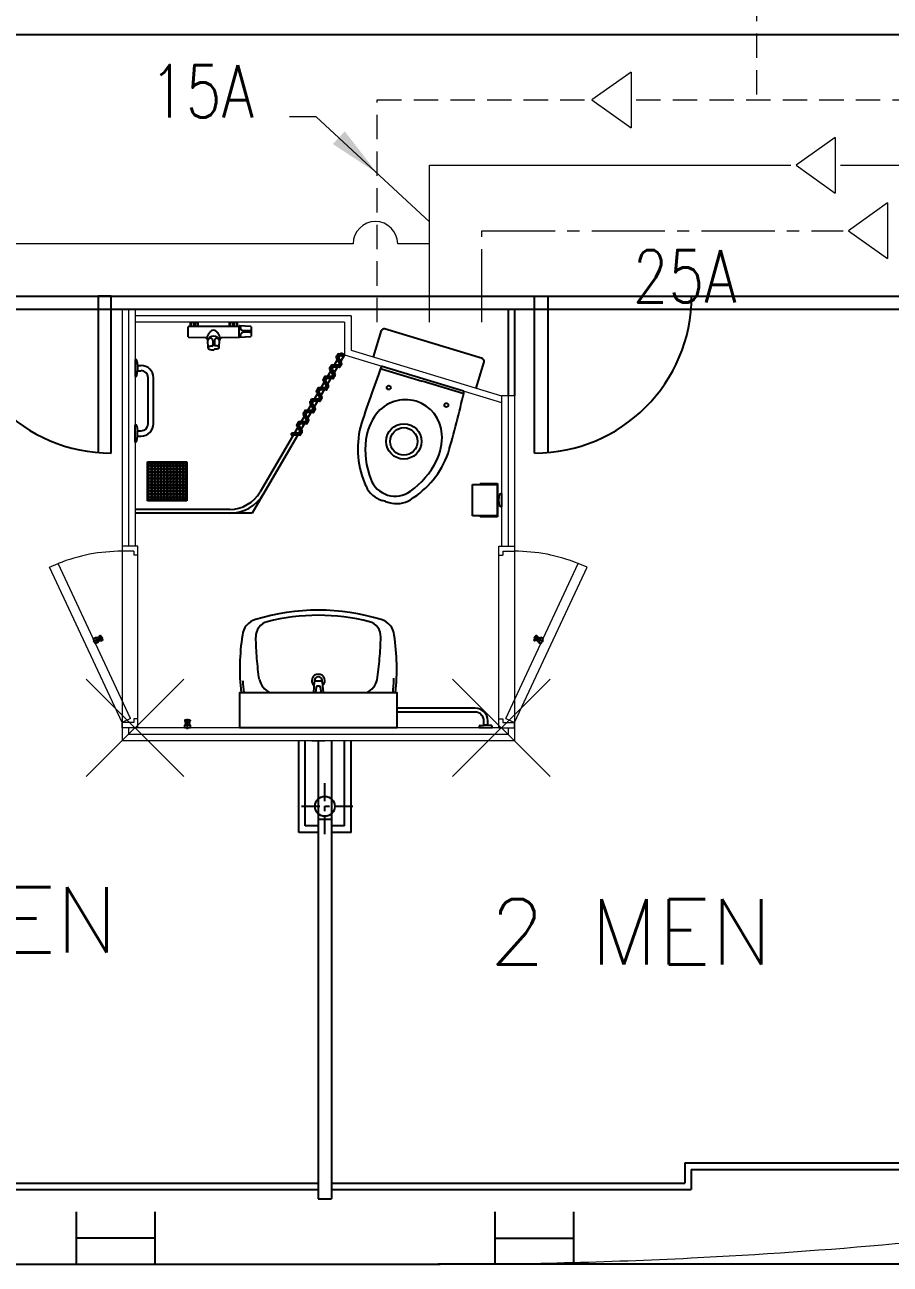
# Model space of a CAD drawing. Extents: x 475189 to 476029, y 1007718 to 1008015.
# Drawn here: x 475748.31 to 475766.03, y 1007825.02 to 1007850.42 of the extents above; entities that cross this region are included whole.
import ezdxf
from ezdxf.enums import TextEntityAlignment as Align

# ---------------------------------------------------------------- set-up
doc = ezdxf.new("R2010")
doc.units = 0
doc.header["$LTSCALE"] = 2
doc.header["$MEASUREMENT"] = 0
doc.header["$PDMODE"] = 3
doc.header["$PDSIZE"] = -7
doc.linetypes.add('CENTER2', pattern=[1.125, 0.75, -0.125, 0.125, -0.125])
doc.linetypes.add('HIDDEN', pattern=[0.375, 0.25, -0.125])
doc.layers.get('0').update_dxf_attribs({"linetype": 'CONTINUOUS', "lineweight": 0})
for name, color, linetype in [('DIVISION', 42, 'CONTINUOUS'), ('Furniture', 122, 'CONTINUOUS'), ('LAYER010', 7, 'CONTINUOUS'), ('Lining', 151, 'CONTINUOUS'), ('RED-1', 1, 'CONTINUOUS'), ('STIFFERNER', 3, 'CONTINUOUS'), ('WINCH', 4, 'CONTINUOUS')]:
    doc.layers.add(name, color=color, linetype=linetype)
doc.layers.add('R.B', color=6, linetype='CONTINUOUS', lineweight=0)
doc.layers.add('TEXT', color=1, linetype='CONTINUOUS', lineweight=0)
doc.styles.add('ROMANS', font='ROMANS.SHX')
doc.styles.add('XT03_5', font='romans', dxfattribs={"width": 0.6, "height": 87.5})

# ---------------------------------------------------------------- blocks, each defined once
blk = doc.blocks.new('EXISTING')
at = {"color": 8, "linetype": 'HIDDEN'}
for p, q in [((475763.298, 1007860.74), (475763.298, 1007848.879)), ((475755.525, 1007844.322), (475755.525, 1007848.879)), ((475755.525, 1007848.879), (475759.814, 1007848.879)), ((475760.832, 1007848.879), (475770.511, 1007848.879))]:
    blk.add_line(p, q, dxfattribs=at)
at = {"color": 8}
for p, q in [((475760.725, 1007849.449), (475759.921, 1007848.879)), ((475760.725, 1007849.449), (475760.725, 1007848.309)), ((475759.921, 1007848.879), (475760.725, 1007848.309)), ((475764.909, 1007848.108), (475764.105, 1007847.539)), ((475764.909, 1007848.108), (475764.909, 1007846.969)), ((475756.597, 1007847.539), (475763.997, 1007847.539)), ((475756.597, 1007844.322), (475756.597, 1007847.539)), ((475764.105, 1007847.539), (475764.909, 1007846.969)), ((475765.016, 1007847.539), (475767.482, 1007847.539)), ((475765.981, 1007846.768), (475765.177, 1007846.199)), ((475765.981, 1007846.768), (475765.981, 1007845.629)), ((475765.177, 1007846.199), (475765.981, 1007845.629)), ((475755.033, 1007845.93), (475734.11, 1007845.93)), ((475756.597, 1007845.93), (475755.945, 1007845.93)), ((475750.298, 1007844.59), (475750.298, 1007839.604)), ((475750.566, 1007844.59), (475750.298, 1007844.59)), ((475750.432, 1007844.59), (475750.432, 1007839.738)), ((475750.566, 1007844.59), (475750.566, 1007839.738)), ((475754.989, 1007844.456), (475750.566, 1007844.456)), ((475754.989, 1007844.456), (475754.989, 1007843.751)), ((475754.855, 1007844.322), (475750.566, 1007844.322)), ((475754.855, 1007844.322), (475754.855, 1007843.652)), ((475754.855, 1007843.652), (475758.071, 1007842.676)), ((475754.989, 1007843.751), (475758.071, 1007842.816)), ((475758.071, 1007842.816), (475758.071, 1007839.738)), ((475758.339, 1007842.816), (475758.071, 1007842.816)), ((475758.205, 1007842.816), (475758.205, 1007839.738)), ((475758.339, 1007842.816), (475758.339, 1007839.604)), ((475750.566, 1007840.489), (475750.566, 1007840.409)), ((475750.298, 1007839.738), (475750.298, 1007839.631)), ((475750.619, 1007839.738), (475750.298, 1007839.738)), ((475750.539, 1007839.631), (475750.298, 1007839.631)), ((475750.298, 1007839.604), (475750.298, 1007836.013)), ((475750.539, 1007839.631), (475750.539, 1007839.551)), ((475750.619, 1007839.551), (475750.539, 1007839.551)), ((475750.619, 1007839.551), (475750.619, 1007839.738)), ((475750.619, 1007836.2), (475750.619, 1007839.551)), ((475758.018, 1007839.551), (475758.018, 1007839.738)), ((475758.018, 1007839.738), (475758.339, 1007839.738)), ((475758.018, 1007836.2), (475758.018, 1007839.551)), ((475758.018, 1007839.551), (475758.098, 1007839.551)), ((475758.098, 1007839.631), (475758.098, 1007839.551)), ((475758.098, 1007839.631), (475758.339, 1007839.631)), ((475758.339, 1007839.738), (475758.339, 1007839.631)), ((475758.339, 1007839.604), (475758.339, 1007836.013)), ((475748.814, 1007839.303), (475748.992, 1007839.38)), ((475750.298, 1007836.12), (475748.814, 1007839.303)), ((475750.474, 1007836.202), (475748.992, 1007839.38)), ((475758.163, 1007836.202), (475759.645, 1007839.38)), ((475758.339, 1007836.12), (475759.824, 1007839.303)), ((475759.824, 1007839.303), (475759.645, 1007839.38)), ((475750.474, 1007836.202), (475750.298, 1007836.12)), ((475750.539, 1007836.12), (475750.298, 1007836.12)), ((475750.298, 1007836.013), (475750.298, 1007836.12)), ((475750.619, 1007836.013), (475750.298, 1007836.013)), ((475750.298, 1007836.013), (475750.298, 1007835.745)), ((475750.432, 1007836.013), (475750.432, 1007835.879)), ((475750.539, 1007836.2), (475750.539, 1007836.12)), ((475750.619, 1007836.2), (475750.539, 1007836.2)), ((475750.619, 1007836.013), (475750.619, 1007836.2)), ((475758.071, 1007836.013), (475750.619, 1007836.013)), ((475753.34, 1007836.013), (475753.032, 1007836.013)), ((475758.018, 1007836.013), (475758.018, 1007836.2)), ((475758.018, 1007836.2), (475758.098, 1007836.2)), ((475758.018, 1007836.013), (475758.339, 1007836.013)), ((475758.098, 1007836.2), (475758.098, 1007836.12)), ((475758.098, 1007836.12), (475758.339, 1007836.12)), ((475758.163, 1007836.202), (475758.339, 1007836.12)), ((475758.205, 1007836.013), (475758.205, 1007835.879)), ((475758.339, 1007836.013), (475758.339, 1007836.12)), ((475758.339, 1007836.013), (475758.339, 1007835.745)), ((475758.339, 1007835.745), (475750.298, 1007835.745)), ((475758.205, 1007835.879), (475750.432, 1007835.879)), ((475754.185, 1007835.745), (475754.453, 1007835.745))]:
    blk.add_line(p, q, dxfattribs=at)
at = {"color": 8, "linetype": 'CENTER2'}
for p, q in [((475757.669, 1007846.199), (475765.07, 1007846.199)), ((475757.669, 1007844.322), (475757.669, 1007846.199)), ((475728.159, 1007825.023), (475772.655, 1007825.023))]:
    blk.add_line(p, q, dxfattribs=at)
at = {"color": 8}
blk.add_lwpolyline([(475756.597, 1007846.381), (475754.278, 1007848.532), (475753.727, 1007848.532)], dxfattribs=at)
for centre, radius, start, end in [((475755.489, 1007845.93), 0.456, 0, 180), ((475750.298, 1007836.12), 3.511, 90, 111.8273), ((475758.339, 1007836.12), 3.511, 68.1727, 90), ((475756.789, 1007928.819), 103.797, 272.85213, 277.481), ((475756.794, 1007930.285), 105.263, 269.98975, 271.39989), ((475756.824, 1007928.156), 103.133, 271.41199, 272.85101)]:
    blk.add_arc(centre, radius, start, end, dxfattribs=at)
for p in [(475750.566, 1007836.013), (475758.071, 1007836.013)]:
    blk.add_point(p, dxfattribs=at)
blk.add_solid([(475754.617, 1007847.974), (475755.525, 1007847.376), (475754.86, 1007848.236)], dxfattribs=at)
at = {"layer": 'DIVISION', "color": 8}
for p, q in [((475742.176, 1007844.858), (475786.351, 1007844.858)), ((475750.075, 1007844.858), (475749.807, 1007844.858)), ((475749.807, 1007844.858), (475749.807, 1007841.653)), ((475750.075, 1007841.642), (475750.075, 1007844.858)), ((475758.75, 1007841.642), (475758.75, 1007844.858)), ((475758.75, 1007844.858), (475759.018, 1007844.858)), ((475759.018, 1007844.858), (475759.018, 1007841.653)), ((475742.176, 1007844.59), (475786.351, 1007844.59)), ((475754.319, 1007834.136), (475754.319, 1007826.363)), ((475754.587, 1007834.136), (475754.587, 1007826.363)), ((475761.824, 1007827.098), (475767.185, 1007827.098)), ((475761.824, 1007827.098), (475761.824, 1007826.684)), ((475761.958, 1007826.964), (475767.185, 1007826.964)), ((475742.176, 1007826.684), (475754.319, 1007826.684)), ((475754.587, 1007826.684), (475761.824, 1007826.684)), ((475742.042, 1007826.55), (475754.319, 1007826.55)), ((475754.319, 1007826.363), (475754.587, 1007826.363)), ((475754.587, 1007826.55), (475761.958, 1007826.55))]:
    blk.add_line(p, q, dxfattribs=at)
for centre, start, end in [((475750.075, 1007844.858), 180, 270), ((475758.75, 1007844.858), 270, 360)]:
    blk.add_arc(centre, 3.217, start, end, dxfattribs=at)
at = {"layer": 'Furniture', "color": 8}
for p, q in [((475751.654, 1007844.022), (475751.654, 1007844.231)), ((475751.665, 1007844.242), (475752.683, 1007844.242)), ((475751.692, 1007844.322), (475751.692, 1007844.242)), ((475751.692, 1007844.322), (475751.853, 1007844.322)), ((475751.705, 1007844.322), (475751.705, 1007844.242)), ((475751.759, 1007844.322), (475751.759, 1007844.242)), ((475751.786, 1007844.322), (475751.786, 1007844.242)), ((475751.839, 1007844.322), (475751.839, 1007844.242)), ((475751.853, 1007844.322), (475751.853, 1007844.242)), ((475752.496, 1007844.322), (475752.657, 1007844.322)), ((475752.496, 1007844.322), (475752.496, 1007844.242)), ((475752.509, 1007844.322), (475752.509, 1007844.242)), ((475752.563, 1007844.322), (475752.563, 1007844.242)), ((475752.59, 1007844.322), (475752.59, 1007844.242)), ((475752.643, 1007844.322), (475752.643, 1007844.242)), ((475752.657, 1007844.322), (475752.657, 1007844.242)), ((475752.694, 1007844.231), (475752.694, 1007844.022)), ((475752.694, 1007844.188), (475752.7, 1007844.188)), ((475752.7, 1007844.022), (475752.7, 1007844.244)), ((475752.71, 1007844.255), (475752.93, 1007844.242)), ((475752.941, 1007844.149), (475752.785, 1007844.149)), ((475752.941, 1007844.117), (475752.785, 1007844.117)), ((475752.791, 1007844.144), (475752.791, 1007844.122)), ((475752.925, 1007844.144), (475752.925, 1007844.122)), ((475752.941, 1007844.231), (475752.941, 1007844.035)), ((475755.448, 1007843.612), (475755.611, 1007844.151)), ((475757.679, 1007843.579), (475755.678, 1007844.186)), ((475752.001, 1007844.004), (475751.665, 1007844.011)), ((475752.06, 1007843.794), (475752.053, 1007843.953)), ((475752.158, 1007843.947), (475752.158, 1007843.856)), ((475752.163, 1007843.856), (475752.186, 1007843.856)), ((475752.19, 1007843.947), (475752.19, 1007843.856)), ((475752.289, 1007843.807), (475752.295, 1007843.953)), ((475752.683, 1007844.011), (475752.348, 1007844.004)), ((475752.694, 1007844.054), (475752.7, 1007844.054)), ((475752.93, 1007844.025), (475752.71, 1007844.011)), ((475752.201, 1007843.775), (475752.206, 1007843.775)), ((475754.855, 1007843.652), (475752.965, 1007840.409)), ((475754.785, 1007843.692), (475753.128, 1007840.848)), ((475754.855, 1007843.652), (475753.198, 1007840.808)), ((475754.686, 1007843.592), (475754.773, 1007843.44)), ((475754.709, 1007843.632), (475754.796, 1007843.48)), ((475754.797, 1007843.632), (475754.709, 1007843.632)), ((475754.82, 1007843.672), (475754.732, 1007843.672)), ((475754.855, 1007843.652), (475754.785, 1007843.692)), ((475750.566, 1007843.558), (475750.566, 1007843.21)), ((475750.566, 1007843.558), (475750.574, 1007843.558)), ((475750.601, 1007843.535), (475750.613, 1007843.438)), ((475750.613, 1007843.438), (475750.613, 1007843.33)), ((475750.613, 1007843.438), (475750.689, 1007843.438)), ((475754.551, 1007843.361), (475754.638, 1007843.209)), ((475754.574, 1007843.401), (475754.661, 1007843.249)), ((475754.749, 1007843.4), (475754.574, 1007843.401)), ((475754.773, 1007843.44), (475754.597, 1007843.441)), ((475755.611, 1007843.366), (475756.445, 1007843.113)), ((475757.293, 1007842.912), (475755.628, 1007843.417)), ((475757.551, 1007842.974), (475757.715, 1007843.512)), ((475750.566, 1007843.21), (475750.574, 1007843.21)), ((475750.601, 1007843.233), (475750.613, 1007843.33)), ((475750.613, 1007843.33), (475750.689, 1007843.33)), ((475750.834, 1007842.242), (475750.834, 1007843.186)), ((475750.941, 1007842.242), (475750.941, 1007843.186)), ((475754.416, 1007843.129), (475754.503, 1007842.977)), ((475754.614, 1007843.168), (475754.439, 1007843.169)), ((475754.439, 1007843.169), (475754.526, 1007843.017)), ((475754.638, 1007843.209), (475754.462, 1007843.209)), ((475757.278, 1007842.86), (475756.445, 1007843.113)), ((475754.281, 1007842.897), (475754.368, 1007842.745)), ((475754.304, 1007842.937), (475754.391, 1007842.785)), ((475754.479, 1007842.937), (475754.304, 1007842.937)), ((475754.503, 1007842.977), (475754.328, 1007842.978)), ((475754.146, 1007842.666), (475754.233, 1007842.514)), ((475754.344, 1007842.705), (475754.169, 1007842.706)), ((475754.169, 1007842.706), (475754.256, 1007842.554)), ((475754.368, 1007842.745), (475754.193, 1007842.746)), ((475754.011, 1007842.434), (475754.098, 1007842.282)), ((475754.034, 1007842.474), (475754.121, 1007842.322)), ((475754.209, 1007842.474), (475754.034, 1007842.474)), ((475754.233, 1007842.514), (475754.058, 1007842.514)), ((475750.566, 1007842.218), (475750.574, 1007842.218)), ((475750.566, 1007841.869), (475750.566, 1007842.218)), ((475750.601, 1007842.194), (475750.613, 1007842.097)), ((475750.613, 1007841.99), (475750.613, 1007842.097)), ((475750.613, 1007842.097), (475750.689, 1007842.097)), ((475753.876, 1007842.203), (475753.963, 1007842.051)), ((475754.074, 1007842.242), (475753.899, 1007842.243)), ((475753.899, 1007842.243), (475753.986, 1007842.091)), ((475754.098, 1007842.282), (475753.923, 1007842.283)), ((475750.566, 1007841.869), (475750.574, 1007841.869)), ((475750.601, 1007841.893), (475750.613, 1007841.99)), ((475750.613, 1007841.99), (475750.689, 1007841.99)), ((475753.94, 1007842.01), (475753.764, 1007842.011)), ((475753.963, 1007842.051), (475753.788, 1007842.051)), ((475750.818, 1007841.465), (475751.622, 1007841.465)), ((475750.818, 1007840.661), (475750.818, 1007841.465)), ((475750.845, 1007841.438), (475751.595, 1007841.438)), ((475750.845, 1007840.687), (475750.845, 1007841.438)), ((475751.595, 1007841.438), (475751.595, 1007840.687)), ((475751.622, 1007841.465), (475751.622, 1007840.661)), ((475757.476, 1007840.998), (475757.991, 1007840.998)), ((475757.476, 1007840.355), (475757.476, 1007840.998)), ((475757.637, 1007841.02), (475757.991, 1007841.02)), ((475757.637, 1007841.02), (475757.637, 1007841.004)), ((475757.637, 1007841.004), (475757.991, 1007841.004)), ((475757.986, 1007840.998), (475757.986, 1007840.355)), ((475757.991, 1007841.02), (475757.991, 1007840.754)), ((475758.071, 1007840.811), (475758.056, 1007840.81)), ((475758.071, 1007840.811), (475758.071, 1007840.543)), ((475751.622, 1007840.661), (475750.818, 1007840.661)), ((475751.595, 1007840.687), (475750.845, 1007840.687)), ((475755.698, 1007840.651), (475755.628, 1007840.672)), ((475755.698, 1007840.651), (475755.767, 1007840.63)), ((475757.991, 1007840.599), (475757.991, 1007840.334)), ((475758.012, 1007840.744), (475758.002, 1007840.744)), ((475758.012, 1007840.61), (475758.002, 1007840.61)), ((475758.012, 1007840.744), (475758.012, 1007840.61)), ((475758.018, 1007840.745), (475758.018, 1007840.743)), ((475758.018, 1007840.61), (475758.018, 1007840.609)), ((475758.071, 1007840.543), (475758.056, 1007840.544)), ((475752.503, 1007840.489), (475750.566, 1007840.489)), ((475752.965, 1007840.409), (475750.566, 1007840.409)), ((475752.503, 1007840.409), (475750.566, 1007840.409)), ((475757.991, 1007840.355), (475757.476, 1007840.355)), ((475757.637, 1007840.334), (475757.637, 1007840.35)), ((475757.991, 1007840.35), (475757.637, 1007840.35)), ((475757.991, 1007840.334), (475757.637, 1007840.334)), ((475749.709, 1007837.78), (475749.905, 1007837.867)), ((475749.711, 1007837.84), (475749.758, 1007837.861)), ((475749.755, 1007837.742), (475749.711, 1007837.84)), ((475749.802, 1007837.763), (475749.755, 1007837.742)), ((475749.802, 1007837.763), (475749.758, 1007837.861)), ((475749.805, 1007837.765), (475749.762, 1007837.861)), ((475749.885, 1007837.801), (475749.843, 1007837.897)), ((475749.853, 1007837.903), (475749.845, 1007837.899)), ((475749.889, 1007837.802), (475749.845, 1007837.899)), ((475749.897, 1007837.805), (475749.853, 1007837.903)), ((475749.86, 1007837.9), (475749.9, 1007837.812)), ((475749.897, 1007837.805), (475749.889, 1007837.802)), ((475758.929, 1007837.78), (475758.733, 1007837.867)), ((475758.777, 1007837.9), (475758.738, 1007837.812)), ((475758.74, 1007837.805), (475758.784, 1007837.903)), ((475758.74, 1007837.805), (475758.748, 1007837.802)), ((475758.748, 1007837.802), (475758.792, 1007837.899)), ((475758.752, 1007837.801), (475758.794, 1007837.897)), ((475758.784, 1007837.903), (475758.792, 1007837.899)), ((475758.833, 1007837.765), (475758.875, 1007837.861)), ((475758.835, 1007837.763), (475758.879, 1007837.861)), ((475758.835, 1007837.763), (475758.882, 1007837.742)), ((475758.926, 1007837.84), (475758.879, 1007837.861)), ((475758.882, 1007837.742), (475758.926, 1007837.84)), ((475754.236, 1007836.953), (475754.218, 1007836.736)), ((475754.263, 1007836.978), (475754.374, 1007836.978)), ((475754.274, 1007836.841), (475754.264, 1007836.736)), ((475754.337, 1007836.865), (475754.3, 1007836.865)), ((475754.364, 1007836.841), (475754.373, 1007836.736)), ((475754.401, 1007836.953), (475754.419, 1007836.736)), ((475757.533, 1007836.415), (475755.927, 1007836.415)), ((475757.533, 1007836.334), (475755.927, 1007836.334)), ((475751.692, 1007836.168), (475751.584, 1007836.168)), ((475751.584, 1007836.168), (475751.584, 1007836.159)), ((475751.692, 1007836.159), (475751.584, 1007836.159)), ((475751.692, 1007836.064), (475751.584, 1007836.064)), ((475751.69, 1007836.156), (475751.586, 1007836.156)), ((475751.69, 1007836.068), (475751.586, 1007836.068)), ((475751.59, 1007836.173), (475751.686, 1007836.173)), ((475751.638, 1007835.986), (475751.638, 1007836.2)), ((475751.692, 1007836.168), (475751.692, 1007836.159)), ((475757.616, 1007836.013), (475757.617, 1007836.038)), ((475757.884, 1007836.013), (475757.616, 1007836.013)), ((475757.635, 1007836.058), (475757.709, 1007836.07)), ((475757.709, 1007836.07), (475757.709, 1007836.157)), ((475757.79, 1007836.07), (475757.709, 1007836.07)), ((475757.79, 1007836.07), (475757.79, 1007836.157)), ((475757.864, 1007836.058), (475757.79, 1007836.07)), ((475757.884, 1007836.013), (475757.882, 1007836.038))]:
    blk.add_line(p, q, dxfattribs=at)
for points in [[(475752.037, 1007843.989, -0.042093), (475752.056, 1007844.045, -0.04355), (475752.084, 1007844.096, -0.045442), (475752.12, 1007844.14, -0.045442)], [(475752.311, 1007843.989, 0.042093), (475752.292, 1007844.045, 0.04355), (475752.264, 1007844.096, 0.045442), (475752.228, 1007844.14, 0.045442)], [(475753.111, 1007836.999, -0.014975), (475753.062, 1007837.432, -0.014955), (475753.04, 1007837.867, -0.014955)], [(475755.526, 1007836.999, 0.014975), (475755.575, 1007837.432, 0.014955), (475755.598, 1007837.867, 0.014955)]]:
    blk.add_lwpolyline(points, format="xyb", dxfattribs=at)
for points in [[(475750.926, 1007841.398), (475750.926, 1007841.367), (475750.889, 1007841.367), (475750.889, 1007841.398)], [(475750.926, 1007841.334), (475750.926, 1007841.303), (475750.889, 1007841.303), (475750.889, 1007841.334)], [(475750.99, 1007841.398), (475750.99, 1007841.367), (475750.953, 1007841.367), (475750.953, 1007841.398)], [(475750.99, 1007841.334), (475750.99, 1007841.303), (475750.953, 1007841.303), (475750.953, 1007841.334)], [(475751.055, 1007841.398), (475751.055, 1007841.367), (475751.017, 1007841.367), (475751.017, 1007841.398)], [(475751.055, 1007841.334), (475751.055, 1007841.303), (475751.017, 1007841.303), (475751.017, 1007841.334)], [(475751.119, 1007841.398), (475751.119, 1007841.367), (475751.082, 1007841.367), (475751.082, 1007841.398)], [(475751.119, 1007841.334), (475751.119, 1007841.303), (475751.082, 1007841.303), (475751.082, 1007841.334)], [(475751.183, 1007841.398), (475751.183, 1007841.367), (475751.146, 1007841.367), (475751.146, 1007841.398)], [(475751.183, 1007841.334), (475751.183, 1007841.303), (475751.146, 1007841.303), (475751.146, 1007841.334)], [(475751.248, 1007841.398), (475751.248, 1007841.367), (475751.21, 1007841.367), (475751.21, 1007841.398)], [(475751.248, 1007841.334), (475751.248, 1007841.303), (475751.21, 1007841.303), (475751.21, 1007841.334)], [(475751.312, 1007841.398), (475751.312, 1007841.367), (475751.275, 1007841.367), (475751.275, 1007841.398)], [(475751.312, 1007841.334), (475751.312, 1007841.303), (475751.275, 1007841.303), (475751.275, 1007841.334)], [(475751.376, 1007841.398), (475751.376, 1007841.367), (475751.339, 1007841.367), (475751.339, 1007841.398)], [(475751.376, 1007841.334), (475751.376, 1007841.303), (475751.339, 1007841.303), (475751.339, 1007841.334)], [(475751.441, 1007841.398), (475751.441, 1007841.367), (475751.403, 1007841.367), (475751.403, 1007841.398)], [(475751.441, 1007841.334), (475751.441, 1007841.303), (475751.403, 1007841.303), (475751.403, 1007841.334)], [(475751.505, 1007841.398), (475751.505, 1007841.367), (475751.468, 1007841.367), (475751.468, 1007841.398)], [(475751.505, 1007841.334), (475751.505, 1007841.303), (475751.468, 1007841.303), (475751.468, 1007841.334)], [(475751.569, 1007841.398), (475751.569, 1007841.367), (475751.532, 1007841.367), (475751.532, 1007841.398)], [(475751.569, 1007841.334), (475751.569, 1007841.303), (475751.532, 1007841.303), (475751.532, 1007841.334)], [(475750.926, 1007841.269), (475750.926, 1007841.238), (475750.889, 1007841.238), (475750.889, 1007841.269)], [(475750.926, 1007841.205), (475750.926, 1007841.174), (475750.889, 1007841.174), (475750.889, 1007841.205)], [(475750.926, 1007841.141), (475750.926, 1007841.11), (475750.889, 1007841.11), (475750.889, 1007841.141)], [(475750.926, 1007841.076), (475750.926, 1007841.045), (475750.889, 1007841.045), (475750.889, 1007841.076)], [(475750.99, 1007841.269), (475750.99, 1007841.238), (475750.953, 1007841.238), (475750.953, 1007841.269)], [(475750.99, 1007841.205), (475750.99, 1007841.174), (475750.953, 1007841.174), (475750.953, 1007841.205)], [(475750.99, 1007841.141), (475750.99, 1007841.11), (475750.953, 1007841.11), (475750.953, 1007841.141)], [(475750.99, 1007841.076), (475750.99, 1007841.045), (475750.953, 1007841.045), (475750.953, 1007841.076)], [(475751.055, 1007841.269), (475751.055, 1007841.238), (475751.017, 1007841.238), (475751.017, 1007841.269)], [(475751.055, 1007841.205), (475751.055, 1007841.174), (475751.017, 1007841.174), (475751.017, 1007841.205)], [(475751.055, 1007841.141), (475751.055, 1007841.11), (475751.017, 1007841.11), (475751.017, 1007841.141)], [(475751.055, 1007841.076), (475751.055, 1007841.045), (475751.017, 1007841.045), (475751.017, 1007841.076)], [(475751.119, 1007841.269), (475751.119, 1007841.238), (475751.082, 1007841.238), (475751.082, 1007841.269)], [(475751.119, 1007841.205), (475751.119, 1007841.174), (475751.082, 1007841.174), (475751.082, 1007841.205)], [(475751.119, 1007841.141), (475751.119, 1007841.11), (475751.082, 1007841.11), (475751.082, 1007841.141)], [(475751.119, 1007841.076), (475751.119, 1007841.045), (475751.082, 1007841.045), (475751.082, 1007841.076)], [(475751.183, 1007841.269), (475751.183, 1007841.238), (475751.146, 1007841.238), (475751.146, 1007841.269)], [(475751.183, 1007841.205), (475751.183, 1007841.174), (475751.146, 1007841.174), (475751.146, 1007841.205)], [(475751.183, 1007841.141), (475751.183, 1007841.11), (475751.146, 1007841.11), (475751.146, 1007841.141)], [(475751.183, 1007841.076), (475751.183, 1007841.045), (475751.146, 1007841.045), (475751.146, 1007841.076)], [(475751.248, 1007841.269), (475751.248, 1007841.238), (475751.21, 1007841.238), (475751.21, 1007841.269)], [(475751.248, 1007841.205), (475751.248, 1007841.174), (475751.21, 1007841.174), (475751.21, 1007841.205)], [(475751.248, 1007841.141), (475751.248, 1007841.11), (475751.21, 1007841.11), (475751.21, 1007841.141)], [(475751.248, 1007841.076), (475751.248, 1007841.045), (475751.21, 1007841.045), (475751.21, 1007841.076)], [(475751.312, 1007841.269), (475751.312, 1007841.238), (475751.275, 1007841.238), (475751.275, 1007841.269)], [(475751.312, 1007841.205), (475751.312, 1007841.174), (475751.275, 1007841.174), (475751.275, 1007841.205)], [(475751.312, 1007841.141), (475751.312, 1007841.11), (475751.275, 1007841.11), (475751.275, 1007841.141)], [(475751.312, 1007841.076), (475751.312, 1007841.045), (475751.275, 1007841.045), (475751.275, 1007841.076)], [(475751.376, 1007841.269), (475751.376, 1007841.238), (475751.339, 1007841.238), (475751.339, 1007841.269)], [(475751.376, 1007841.205), (475751.376, 1007841.174), (475751.339, 1007841.174), (475751.339, 1007841.205)], [(475751.376, 1007841.141), (475751.376, 1007841.11), (475751.339, 1007841.11), (475751.339, 1007841.141)], [(475751.376, 1007841.076), (475751.376, 1007841.045), (475751.339, 1007841.045), (475751.339, 1007841.076)], [(475751.441, 1007841.269), (475751.441, 1007841.238), (475751.403, 1007841.238), (475751.403, 1007841.269)], [(475751.441, 1007841.205), (475751.441, 1007841.174), (475751.403, 1007841.174), (475751.403, 1007841.205)], [(475751.441, 1007841.141), (475751.441, 1007841.11), (475751.403, 1007841.11), (475751.403, 1007841.141)], [(475751.441, 1007841.076), (475751.441, 1007841.045), (475751.403, 1007841.045), (475751.403, 1007841.076)], [(475751.505, 1007841.269), (475751.505, 1007841.238), (475751.468, 1007841.238), (475751.468, 1007841.269)], [(475751.505, 1007841.205), (475751.505, 1007841.174), (475751.468, 1007841.174), (475751.468, 1007841.205)], [(475751.505, 1007841.141), (475751.505, 1007841.11), (475751.468, 1007841.11), (475751.468, 1007841.141)], [(475751.505, 1007841.076), (475751.505, 1007841.045), (475751.468, 1007841.045), (475751.468, 1007841.076)], [(475751.569, 1007841.269), (475751.569, 1007841.238), (475751.532, 1007841.238), (475751.532, 1007841.269)], [(475751.569, 1007841.205), (475751.569, 1007841.174), (475751.532, 1007841.174), (475751.532, 1007841.205)], [(475751.569, 1007841.141), (475751.569, 1007841.11), (475751.532, 1007841.11), (475751.532, 1007841.141)], [(475751.569, 1007841.076), (475751.569, 1007841.045), (475751.532, 1007841.045), (475751.532, 1007841.076)], [(475750.926, 1007841.012), (475750.926, 1007840.981), (475750.889, 1007840.981), (475750.889, 1007841.012)], [(475750.926, 1007840.948), (475750.926, 1007840.917), (475750.889, 1007840.917), (475750.889, 1007840.948)], [(475750.926, 1007840.883), (475750.926, 1007840.852), (475750.889, 1007840.852), (475750.889, 1007840.883)], [(475750.926, 1007840.819), (475750.926, 1007840.788), (475750.889, 1007840.788), (475750.889, 1007840.819)], [(475750.99, 1007841.012), (475750.99, 1007840.981), (475750.953, 1007840.981), (475750.953, 1007841.012)], [(475750.99, 1007840.948), (475750.99, 1007840.917), (475750.953, 1007840.917), (475750.953, 1007840.948)], [(475750.99, 1007840.883), (475750.99, 1007840.852), (475750.953, 1007840.852), (475750.953, 1007840.883)], [(475750.99, 1007840.819), (475750.99, 1007840.788), (475750.953, 1007840.788), (475750.953, 1007840.819)], [(475751.055, 1007841.012), (475751.055, 1007840.981), (475751.017, 1007840.981), (475751.017, 1007841.012)], [(475751.055, 1007840.948), (475751.055, 1007840.917), (475751.017, 1007840.917), (475751.017, 1007840.948)], [(475751.055, 1007840.883), (475751.055, 1007840.852), (475751.017, 1007840.852), (475751.017, 1007840.883)], [(475751.055, 1007840.819), (475751.055, 1007840.788), (475751.017, 1007840.788), (475751.017, 1007840.819)], [(475751.119, 1007841.012), (475751.119, 1007840.981), (475751.082, 1007840.981), (475751.082, 1007841.012)], [(475751.119, 1007840.948), (475751.119, 1007840.917), (475751.082, 1007840.917), (475751.082, 1007840.948)], [(475751.119, 1007840.883), (475751.119, 1007840.852), (475751.082, 1007840.852), (475751.082, 1007840.883)], [(475751.119, 1007840.819), (475751.119, 1007840.788), (475751.082, 1007840.788), (475751.082, 1007840.819)], [(475751.183, 1007841.012), (475751.183, 1007840.981), (475751.146, 1007840.981), (475751.146, 1007841.012)], [(475751.183, 1007840.948), (475751.183, 1007840.917), (475751.146, 1007840.917), (475751.146, 1007840.948)], [(475751.183, 1007840.883), (475751.183, 1007840.852), (475751.146, 1007840.852), (475751.146, 1007840.883)], [(475751.183, 1007840.819), (475751.183, 1007840.788), (475751.146, 1007840.788), (475751.146, 1007840.819)], [(475751.248, 1007841.012), (475751.248, 1007840.981), (475751.21, 1007840.981), (475751.21, 1007841.012)], [(475751.248, 1007840.948), (475751.248, 1007840.917), (475751.21, 1007840.917), (475751.21, 1007840.948)], [(475751.248, 1007840.883), (475751.248, 1007840.852), (475751.21, 1007840.852), (475751.21, 1007840.883)], [(475751.248, 1007840.819), (475751.248, 1007840.788), (475751.21, 1007840.788), (475751.21, 1007840.819)], [(475751.312, 1007841.012), (475751.312, 1007840.981), (475751.275, 1007840.981), (475751.275, 1007841.012)], [(475751.312, 1007840.948), (475751.312, 1007840.917), (475751.275, 1007840.917), (475751.275, 1007840.948)], [(475751.312, 1007840.883), (475751.312, 1007840.852), (475751.275, 1007840.852), (475751.275, 1007840.883)], [(475751.312, 1007840.819), (475751.312, 1007840.788), (475751.275, 1007840.788), (475751.275, 1007840.819)], [(475751.376, 1007841.012), (475751.376, 1007840.981), (475751.339, 1007840.981), (475751.339, 1007841.012)], [(475751.376, 1007840.948), (475751.376, 1007840.917), (475751.339, 1007840.917), (475751.339, 1007840.948)], [(475751.376, 1007840.883), (475751.376, 1007840.852), (475751.339, 1007840.852), (475751.339, 1007840.883)], [(475751.376, 1007840.819), (475751.376, 1007840.788), (475751.339, 1007840.788), (475751.339, 1007840.819)], [(475751.441, 1007841.012), (475751.441, 1007840.981), (475751.403, 1007840.981), (475751.403, 1007841.012)], [(475751.441, 1007840.948), (475751.441, 1007840.917), (475751.403, 1007840.917), (475751.403, 1007840.948)], [(475751.441, 1007840.883), (475751.441, 1007840.852), (475751.403, 1007840.852), (475751.403, 1007840.883)], [(475751.441, 1007840.819), (475751.441, 1007840.788), (475751.403, 1007840.788), (475751.403, 1007840.819)], [(475751.505, 1007841.012), (475751.505, 1007840.981), (475751.468, 1007840.981), (475751.468, 1007841.012)], [(475751.505, 1007840.948), (475751.505, 1007840.917), (475751.468, 1007840.917), (475751.468, 1007840.948)], [(475751.505, 1007840.883), (475751.505, 1007840.852), (475751.468, 1007840.852), (475751.468, 1007840.883)], [(475751.505, 1007840.819), (475751.505, 1007840.788), (475751.468, 1007840.788), (475751.468, 1007840.819)], [(475751.569, 1007841.012), (475751.569, 1007840.981), (475751.532, 1007840.981), (475751.532, 1007841.012)], [(475751.569, 1007840.948), (475751.569, 1007840.917), (475751.532, 1007840.917), (475751.532, 1007840.948)], [(475751.569, 1007840.883), (475751.569, 1007840.852), (475751.532, 1007840.852), (475751.532, 1007840.883)], [(475751.569, 1007840.819), (475751.569, 1007840.788), (475751.532, 1007840.788), (475751.532, 1007840.819)], [(475750.926, 1007840.755), (475750.926, 1007840.724), (475750.889, 1007840.724), (475750.889, 1007840.755)], [(475750.99, 1007840.755), (475750.99, 1007840.724), (475750.953, 1007840.724), (475750.953, 1007840.755)], [(475751.055, 1007840.755), (475751.055, 1007840.724), (475751.017, 1007840.724), (475751.017, 1007840.755)], [(475751.119, 1007840.755), (475751.119, 1007840.724), (475751.082, 1007840.724), (475751.082, 1007840.755)], [(475751.183, 1007840.755), (475751.183, 1007840.724), (475751.146, 1007840.724), (475751.146, 1007840.755)], [(475751.248, 1007840.755), (475751.248, 1007840.724), (475751.21, 1007840.724), (475751.21, 1007840.755)], [(475751.312, 1007840.755), (475751.312, 1007840.724), (475751.275, 1007840.724), (475751.275, 1007840.755)], [(475751.376, 1007840.755), (475751.376, 1007840.724), (475751.339, 1007840.724), (475751.339, 1007840.755)], [(475751.441, 1007840.755), (475751.441, 1007840.724), (475751.403, 1007840.724), (475751.403, 1007840.755)], [(475751.505, 1007840.755), (475751.505, 1007840.724), (475751.468, 1007840.724), (475751.468, 1007840.755)], [(475751.569, 1007840.755), (475751.569, 1007840.724), (475751.532, 1007840.724), (475751.532, 1007840.755)]]:
    blk.add_lwpolyline(points, close=True, dxfattribs=at)
for points in [[(475755.927, 1007836.013), (475752.71, 1007836.013), (475752.71, 1007836.736), (475755.927, 1007836.736), (475755.927, 1007836.013), (475755.916, 1007836.013)], [(475751.692, 1007836.064), (475751.692, 1007836.013), (475751.584, 1007836.013), (475751.584, 1007836.064)]]:
    blk.add_lwpolyline(points, dxfattribs=at)
for centre, radius in [((475755.762, 1007842.984), 0.0402), ((475756.941, 1007842.626), 0.0402), ((475756.071, 1007841.882), 0.362), ((475756.071, 1007841.882), 0.281)]:
    blk.add_circle(centre, radius, dxfattribs=at)
for centre, radius, start, end in [((475751.665, 1007844.231), 0.0107, 90, 180), ((475752.174, 1007844.081), 0.0804, 47.7681, 132.2319), ((475752.683, 1007844.231), 0.0107, 0, 90), ((475752.71, 1007844.244), 0.0107, 90, 180), ((475752.792, 1007844.221), 0.0721, 169.8798, 264.7281), ((475752.792, 1007844.045), 0.0721, 95.2719, 190.1202), ((475752.796, 1007844.144), 0.00536, 90, 180), ((475752.796, 1007844.122), 0.00536, 180, 270), ((475752.919, 1007844.144), 0.00536, 0, 90), ((475752.919, 1007844.122), 0.00536, 270, 0), ((475752.93, 1007844.231), 0.0107, 0, 90), ((475755.663, 1007844.135), 0.0536, 73.1179, 163.118), ((475751.665, 1007844.022), 0.0107, 180, 270), ((475752, 1007843.951), 0.0536, 2.5201, 88.7939), ((475752.174, 1007843.909), 0.129, 19.7984, 160.2016), ((475752.109, 1007843.947), 0.0491, 0.2283, 129.7379), ((475752.137, 1007843.856), 0.0214, 270, 348.463), ((475752.163, 1007843.85), 0.00536, 90, 168.463), ((475752.186, 1007843.85), 0.00536, 14.4775, 90), ((475752.239, 1007843.947), 0.0491, 50.2621, 179.7717), ((475752.206, 1007843.856), 0.0161, 194.4775, 272.9847), ((475752.349, 1007843.951), 0.0536, 91.2061, 177.4799), ((475752.683, 1007844.022), 0.0107, 270, 0), ((475752.71, 1007844.022), 0.0107, 180, 270), ((475752.93, 1007844.035), 0.0107, 270, 0), ((475752.088, 1007843.795), 0.0275, 109.7802, 253.0588), ((475752.174, 1007843.57), 0.268, 107.1289, 110.9601), ((475752.048, 1007843.666), 0.107, 71.9805, 72.7225), ((475752.15, 1007843.982), 0.225, 251.9805, 277.0857), ((475752.148, 1007843.653), 0.182, 93.8276, 107.1282), ((475752.191, 1007843.653), 0.107, 95.7217, 97.0857), ((475752.18, 1007843.765), 0.00536, 275.7217, 345.5225), ((475752.201, 1007843.759), 0.0161, 90, 165.5225), ((475752.206, 1007843.759), 0.0161, 88.1179, 90), ((475752.208, 1007843.824), 0.0161, 91.5034, 92.9847), ((475752.212, 1007843.926), 0.151, 268.1179, 293.7498), ((475752.212, 1007843.689), 0.151, 66.2502, 91.5034), ((475752.294, 1007843.876), 0.0536, 246.2502, 250.7161), ((475752.294, 1007843.739), 0.0536, 109.2839, 113.7498), ((475752.27, 1007843.808), 0.019, 289.2839, 70.7161), ((475750.574, 1007843.531), 0.0268, 7.0165, 90), ((475750.689, 1007843.186), 0.252, 0, 90), ((475775.958, 1007835.633), 21.784, 159.0912, 162.5098), ((475755.616, 1007843.382), 0.0161, 159.1478, 253.1181), ((475755.624, 1007843.402), 0.0161, 73.1181, 159.0912), ((475757.663, 1007843.528), 0.0536, 343.118, 73.1179), ((475750.574, 1007843.237), 0.0268, 270, 352.9835), ((475750.689, 1007843.186), 0.145, 0, 90), ((475736.066, 1007847.74), 21.784, 343.7264, 347.145), ((475757.283, 1007842.876), 0.0161, 253.1181, 347.0884), ((475757.288, 1007842.897), 0.0161, 347.145, 73.1181), ((475756.102, 1007841.985), 0.751, 3.5786, 142.6576), ((475756.358, 1007841.789), 1.072, 142.6576, 172.9818), ((475750.574, 1007842.191), 0.0268, 7.0165, 90), ((475750.689, 1007842.242), 0.252, 270, 0), ((475750.689, 1007842.242), 0.145, 270, 0), ((475756.999, 1007841.737), 1.871, 166.3066, 204.4428), ((475750.574, 1007841.896), 0.0268, 270, 352.9835), ((475756.991, 1007841.712), 1.71, 172.9818, 200.7416), ((475755.781, 1007841.965), 1.072, 333.2545, 3.5786), ((475755.22, 1007842.277), 1.871, 301.7934, 339.9296), ((475755.212, 1007842.252), 1.71, 305.4946, 333.2545), ((475755.893, 1007841.296), 0.536, 200.7416, 305.4946), ((475752.503, 1007841.213), 0.724, 270, 329.771), ((475752.503, 1007841.213), 0.804, 270, 329.771), ((475755.784, 1007841.185), 0.536, 204.4428, 253.1181), ((475758.058, 1007840.778), 0.0322, 93.9808, 164.7666), ((475755.923, 1007841.143), 0.536, 253.1181, 301.7934), ((475758.002, 1007840.754), 0.0107, 180, 270), ((475758.002, 1007840.599), 0.0107, 90, 180), ((475758.428, 1007840.677), 0.416, 164.7666, 195.2343), ((475758.058, 1007840.576), 0.0322, 195.2343, 266.0192), ((475754.319, 1007834.069), 4.356, 72.8194, 107.1806), ((475754.319, 1007834.069), 4.249, 75.75, 104.25), ((475753.129, 1007837.877), 0.367, 105.3905, 174.9983), ((475753.346, 1007837.889), 0.307, 103.773, 184.0177), ((475755.291, 1007837.889), 0.307, 355.9823, 76.227), ((475755.508, 1007837.877), 0.367, 5.0017, 74.6095), ((475757.18, 1007837.219), 4.47, 171.1172, 186.1968), ((475751.457, 1007837.219), 4.47, 353.8032, 8.8828), ((475753.517, 1007837.107), 0.42, 195.0142, 241.9957), ((475754.319, 1007836.978), 0.134, 311.5233, 228.4752), ((475754.319, 1007836.978), 0.0804, 350.1019, 189.8952), ((475755.12, 1007837.107), 0.42, 298.0043, 344.9858), ((475751.457, 1007837.219), 4.416, 353.7276, 357.5249), ((475757.18, 1007837.219), 4.416, 183.1813, 186.2724), ((475754.263, 1007836.951), 0.0268, 90, 175.1945), ((475754.3, 1007836.838), 0.0268, 90, 174.9364), ((475754.337, 1007836.838), 0.0268, 5.0636, 90), ((475754.374, 1007836.951), 0.0268, 4.8055, 90), ((475757.533, 1007836.157), 0.257, 0, 90), ((475757.533, 1007836.157), 0.177, 0, 90), ((475751.59, 1007836.168), 0.00536, 90, 180), ((475751.59, 1007836.159), 0.00536, 180, 222.9255), ((475751.59, 1007836.064), 0.00536, 137.0745, 180), ((475751.539, 1007836.112), 0.0647, 317.0745, 42.9255), ((475751.738, 1007836.112), 0.0647, 137.0745, 222.9255), ((475751.686, 1007836.168), 0.00536, 0, 90), ((475751.686, 1007836.159), 0.00536, 317.0745, 0), ((475751.686, 1007836.064), 0.00536, 0, 42.9255), ((475757.639, 1007836.037), 0.0214, 99.559, 176.0249), ((475757.86, 1007836.037), 0.0214, 3.9751, 80.441)]:
    blk.add_arc(centre, radius, start, end, dxfattribs=at)
for centre, major_axis, start_param, end_param in [((475754.709, 1007843.605), (-0.019, 0.019), 5.493737, 7.58819), ((475754.732, 1007843.646), (0.019, 0.019), 0.781348, 2.875801), ((475754.797, 1007843.659), (0.019, 0.019), 3.922982, 6.017388), ((475754.574, 1007843.374), (0.019, 0.019), 0.781395, 2.875809), ((475754.597, 1007843.414), (-0.019, 0.019), 5.493784, 7.588198), ((475754.749, 1007843.427), (0.019, 0.019), 3.922982, 6.017388), ((475754.773, 1007843.467), (0.019, 0.019), 3.922982, 6.017388), ((475754.439, 1007843.142), (0.019, 0.019), 0.781471, 2.875805), ((475754.462, 1007843.182), (-0.019, 0.019), 5.49386, 7.588194), ((475754.614, 1007843.195), (0.019, 0.019), 3.922946, 6.017357), ((475754.638, 1007843.235), (0.019, 0.019), 3.922946, 6.017357), ((475754.304, 1007842.911), (-0.019, 0.019), 5.493848, 7.588227), ((475754.327, 1007842.951), (0.019, 0.019), 0.781459, 2.875838), ((475754.479, 1007842.964), (0.019, 0.019), 3.922992, 6.017375), ((475754.503, 1007843.004), (0.019, 0.019), 3.922992, 6.017375), ((475754.169, 1007842.679), (0.019, 0.019), 0.781407, 2.875786), ((475754.192, 1007842.719), (-0.019, 0.019), 5.493796, 7.588175), ((475754.344, 1007842.732), (-0.019, 0.019), 2.352181, 4.446604), ((475754.368, 1007842.772), (-0.019, 0.019), 2.352181, 4.446604), ((475754.034, 1007842.447), (0.019, 0.019), 0.781459, 2.875838), ((475754.057, 1007842.488), (-0.019, 0.019), 5.493848, 7.588227), ((475754.098, 1007842.309), (0.019, 0.019), 3.922977, 6.0174), ((475754.21, 1007842.5), (0.019, 0.019), 3.922946, 6.017382), ((475754.233, 1007842.541), (-0.019, 0.019), 2.35215, 4.446586), ((475753.899, 1007842.216), (0.019, 0.019), 0.781407, 2.875786), ((475753.923, 1007842.256), (0.019, 0.019), 0.781407, 2.875786), ((475753.963, 1007842.077), (0.019, 0.019), 3.922946, 6.017382), ((475754.075, 1007842.269), (-0.019, 0.019), 2.352181, 4.446604), ((475753.788, 1007842.024), (-0.019, 0.019), 5.493796, 7.588175), ((475753.94, 1007842.037), (-0.019, 0.019), 2.35215, 4.446586), ((475758.742, 1007837.81), (0.00379, -0.00379), 3.508111, 5.078908), ((475758.75, 1007837.806), (0.00379, 0.00379), 3.508111, 4.257302), ((475758.773, 1007837.74), (0.0458, -0.0458), 1.188124, 2.686505), ((475758.782, 1007837.898), (0.00379, -0.00379), 1.937315, 3.508111), ((475758.789, 1007837.895), (0.00379, -0.00379), 1.188124, 1.937315), ((475758.854, 1007837.922), (0.0458, 0.0458), 2.758921, 4.257302), ((475758.837, 1007837.768), (0.00379, -0.00379), 4.329717, 5.078908), ((475758.877, 1007837.856), (0.00379, -0.00379), 1.937315, 2.686505)]:
    blk.add_ellipse(centre, major_axis=major_axis, ratio=1, start_param=start_param, end_param=end_param, dxfattribs=at)
at = {"layer": 'Furniture', "color": 8, "extrusion": (0, 0, -1)}
for centre, major_axis, start_param, end_param in [((475749.76, 1007837.856), (-0.00379, -0.00379), 1.937315, 2.686505), ((475749.783, 1007837.922), (-0.0458, 0.0458), 2.758921, 4.257302), ((475749.8, 1007837.768), (-0.00379, -0.00379), 4.329717, 5.078908), ((475749.864, 1007837.74), (-0.0458, -0.0458), 1.188124, 2.686505), ((475749.848, 1007837.895), (-0.00379, -0.00379), 1.188124, 1.937315), ((475749.856, 1007837.898), (-0.00379, -0.00379), 1.937315, 3.508111), ((475749.887, 1007837.806), (-0.00379, 0.00379), 3.508111, 4.257302), ((475749.895, 1007837.81), (-0.00379, -0.00379), 3.508111, 5.078908)]:
    blk.add_ellipse(centre, major_axis=major_axis, ratio=1, start_param=start_param, end_param=end_param, dxfattribs=at)
at = {"layer": 'Lining', "color": 8}
for p, q in [((475738.37, 1007850.219), (475780.454, 1007850.219)), ((475758.205, 1007844.59), (475758.205, 1007842.816)), ((475758.339, 1007844.59), (475758.339, 1007842.816)), ((475753.917, 1007833.868), (475753.917, 1007835.745)), ((475754.051, 1007834.002), (475754.051, 1007835.745)), ((475754.319, 1007835.745), (475754.319, 1007826.363)), ((475754.587, 1007835.745), (475754.587, 1007826.363)), ((475754.855, 1007834.002), (475754.855, 1007835.745)), ((475754.989, 1007833.868), (475754.989, 1007835.745)), ((475754.319, 1007834.002), (475754.051, 1007834.002)), ((475754.587, 1007834.136), (475754.319, 1007834.136)), ((475754.855, 1007834.002), (475754.587, 1007834.002)), ((475754.319, 1007833.868), (475753.917, 1007833.868)), ((475754.989, 1007833.868), (475754.587, 1007833.868)), ((475761.958, 1007826.964), (475761.958, 1007826.55)), ((475749.36, 1007826.095), (475749.36, 1007825.559)), ((475749.36, 1007826.095), (475749.36, 1007825.559)), ((475750.968, 1007826.095), (475750.968, 1007825.559)), ((475750.968, 1007826.095), (475750.968, 1007825.559)), ((475757.937, 1007826.095), (475757.937, 1007825.559)), ((475757.937, 1007826.095), (475757.937, 1007825.559)), ((475759.546, 1007826.095), (475759.546, 1007825.559)), ((475759.546, 1007826.095), (475759.546, 1007825.559)), ((475749.36, 1007825.559), (475749.36, 1007825.023)), ((475749.36, 1007825.559), (475749.36, 1007825.023)), ((475750.968, 1007825.559), (475750.968, 1007825.023)), ((475750.968, 1007825.559), (475750.968, 1007825.023)), ((475757.937, 1007825.559), (475757.937, 1007825.023)), ((475757.937, 1007825.559), (475757.937, 1007825.023)), ((475759.546, 1007825.559), (475759.546, 1007825.023)), ((475759.546, 1007825.559), (475759.546, 1007825.023))]:
    blk.add_line(p, q, dxfattribs=at)
at = {"layer": 'Lining', "color": 8, "linetype": 'Continuous'}
for p, q in [((475750.968, 1007825.559), (475749.36, 1007825.559)), ((475750.968, 1007825.559), (475749.36, 1007825.559)), ((475757.937, 1007825.559), (475759.546, 1007825.559)), ((475757.937, 1007825.559), (475759.546, 1007825.559))]:
    blk.add_line(p, q, dxfattribs=at)
at = {"layer": 'RED-1', "color": 8}
blk.add_line((475667.604, 1007825.023), (475756.813, 1007825.023), dxfattribs=at)
at = {"layer": 'STIFFERNER', "color": 8, "linetype": 'CENTER2', "ltscale": 0.25}
for p, q in [((475754.453, 1007833.832), (475754.453, 1007834.982)), ((475755.025, 1007834.404), (475753.875, 1007834.404))]:
    blk.add_line(p, q, dxfattribs=at)
at = {"layer": 'STIFFERNER', "color": 8}
blk.add_circle((475754.453, 1007834.404), 0.204, dxfattribs=at)
at = {"layer": 'WINCH', "color": 8, "linetype": 'Continuous'}
blk.add_line((475767.319, 1007825.023), (475756.775, 1007825.023), dxfattribs=at)
at = {"color": 8, "style": 'ROMANS', "width": 0.8}
for s, p in [('15A', (475750.866, 1007848.519)), ('25A', (475760.755, 1007844.73))]:
    blk.add_text(s, height=1.0722, dxfattribs=at).set_placement(p)
at = {"color": 8, "linetype": 'ByBlock', "style": 'ROMANS'}
for tag, height, width, p in [('DIRECTION', 0.536, 0.85, (475672.394, 1007828.239)), ('DN', 1.072, 0.708333, (475752.552, 1007802.238))]:
    blk.add_attdef(tag, text='', height=height, dxfattribs=dict(at, width=width)).set_placement(p, align=Align.MIDDLE_RIGHT)
at = {"color": 8, "style": 'XT03_5', "text_generation_flag": 4, "width": 0.6, "flags": 9}
for p, rotation in [((475706.595, 1007775.576), 270), ((475708.817, 1007766.103), 90)]:
    blk.add_attdef('KEYWORD', p, '', height=0.0375, rotation=rotation, dxfattribs=at)
at = {"color": 8, "style": 'XT03_5', "width": 0.6, "flags": 9}
for p, rotation in [((475708.817, 1007775.576), 270), ((475706.595, 1007766.103), 90)]:
    blk.add_attdef('KEYWORD', p, '', height=0.0375, rotation=rotation, dxfattribs=at)
at = {"layer": 'LAYER010', "color": 8, "linetype": 'Continuous', "style": 'ROMANS'}
for p in [(475744.409, 1007831.407), (475757.822, 1007831.165)]:
    blk.add_text('2 MEN', height=1.3403, dxfattribs=at).set_placement(p)
at = {"layer": 'TEXT', "color": 8, "style": 'ROMANS', "width": 0.85, "flags": 8}
blk.add_attdef('WTD', text='', height=1.072, rotation=180, dxfattribs=at).set_placement((475705.173, 1007794.2), align=Align.MIDDLE_CENTER)
blk.add_attdef('WTD', text='', height=1.072, dxfattribs=at).set_placement((475731.4, 1007752.462), align=Align.MIDDLE_CENTER)

msp = doc.modelspace()

# ---------------------------------------------------------------- block references
at = {"layer": 'R.B'}
msp.add_blockref('EXISTING', (0, 0), dxfattribs=at)

doc.saveas('drawing.dxf')
